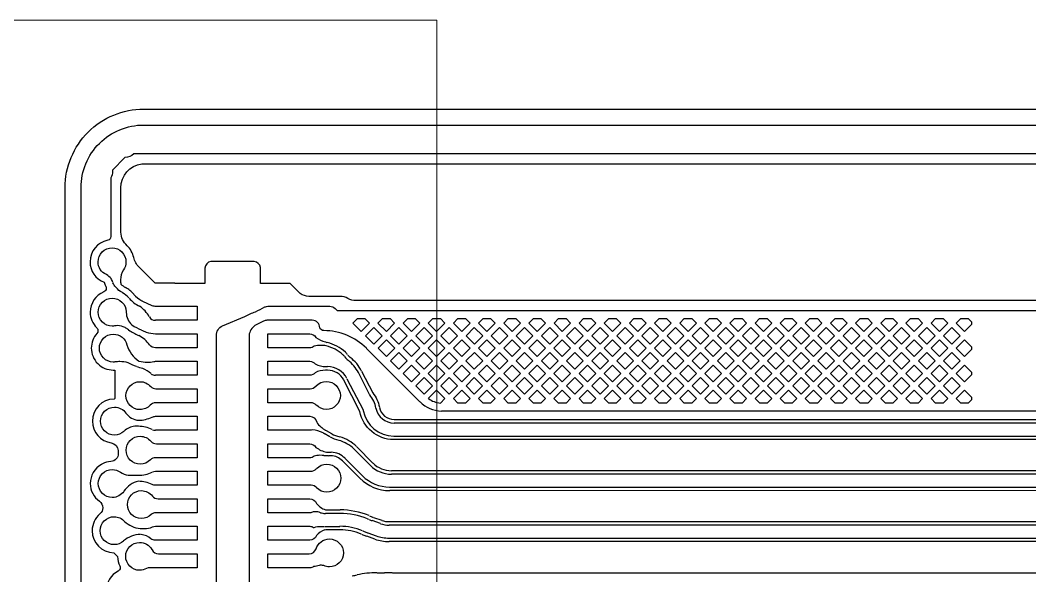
# Model space of a CAD drawing. Extents: x 3664 to 3837, y -413 to -292.
# Drawn here: x 3738.44 to 3751.28, y -326.49 to -319.41 of the extents above; entities that cross this region are included whole.
import ezdxf

# ---------------------------------------------------------------- set-up
doc = ezdxf.new("R2010")
doc.units = 0
doc.layers.add('gbr-dxf_layer0', color=7, linetype='Continuous')
doc.layers.add('gbr-outline-dxf_layer1', color=2, linetype='Continuous')
doc.layers.add('備註', color=1, linetype='Continuous', lineweight=9)

msp = doc.modelspace()

# ---------------------------------------------------------------- linework, layer by layer
at = {"layer": 'gbr-dxf_layer0'}
for p, q in [((3739.99, -322.987), (3739.993, -322.988)), ((3741.854, -323.235), (3741.679, -323.235)), ((3742.121, -323.235), (3741.854, -323.235)), ((3742.152, -323.235), (3742.121, -323.235)), ((3743.522, -324.273), (3742.842, -323.593)), ((3742.121, -324.285), (3741.588, -324.285)), ((3742.133, -324.285), (3742.121, -324.285)), ((3740.261, -324.985), (3740.159, -324.985)), ((3742.121, -325.157), (3742.131, -325.157)), ((3741.852, -325.335), (3741.588, -325.335)), ((3742.121, -326.385), (3741.588, -326.385))]:
    msp.add_line(p, q, dxfattribs=at)
at = {"layer": 'gbr-dxf_layer0', "color": 1}
for p, q in [((3742.03, -323.585), (3741.588, -323.585)), ((3742.328, -323.825), (3742.345, -323.825)), ((3742.346, -323.87), (3742.329, -323.87)), ((3742.03, -323.935), (3741.588, -323.935)), ((3770.894, -324.543), (3743.196, -324.543)), ((3743.197, -324.498), (3770.895, -324.498)), ((3770.895, -324.753), (3743.19, -324.753)), ((3743.192, -324.708), (3770.894, -324.708))]:
    msp.add_line(p, q, dxfattribs=at)
at = {"layer": 'gbr-dxf_layer0', "color": 2}
for p, q in [((3742.032, -324.635), (3741.588, -324.635)), ((3742.378, -324.718), (3742.305, -324.677)), ((3742.329, -324.639), (3742.398, -324.677)), ((3742.357, -324.914), (3742.392, -324.914)), ((3742.893, -325.082), (3742.685, -324.875)), ((3742.718, -324.844), (3742.925, -325.052)), ((3742.032, -324.985), (3741.588, -324.985)), ((3742.391, -324.959), (3742.359, -324.959)), ((3742.758, -325.244), (3742.537, -325.023)), ((3742.57, -324.992), (3742.791, -325.213)), ((3743.159, -325.148), (3770.893, -325.148)), ((3770.892, -325.193), (3743.161, -325.193)), ((3743.139, -325.358), (3743.733, -325.358)), ((3743.732, -325.403), (3743.141, -325.403)), ((3770.892, -325.405), (3743.733, -325.403)), ((3743.734, -325.358), (3770.893, -325.36))]:
    msp.add_line(p, q, dxfattribs=at)
at = {"layer": 'gbr-dxf_layer0', "color": 3}
for p, q in [((3742.121, -325.685), (3741.588, -325.685)), ((3742.505, -325.693), (3742.322, -325.693)), ((3742.879, -325.724), (3742.888, -325.727)), ((3742.873, -325.77), (3742.861, -325.765)), ((3743.02, -325.823), (3742.914, -325.785)), ((3742.93, -325.743), (3743.036, -325.781)), ((3770.892, -325.843), (3743.13, -325.843)), ((3743.131, -325.798), (3770.89, -325.798)), ((3742.261, -325.858), (3742.309, -325.858)), ((3742.316, -325.858), (3742.32, -325.858)), ((3742.506, -325.903), (3742.32, -325.903)), ((3742.321, -325.858), (3742.504, -325.858)), ((3742.949, -326.02), (3742.845, -325.983)), ((3742.858, -325.94), (3742.965, -325.978)), ((3742.029, -326.035), (3741.588, -326.035)), ((3770.891, -326.052), (3743.13, -326.052)), ((3743.131, -326.007), (3770.892, -326.007))]:
    msp.add_line(p, q, dxfattribs=at)
at = {"layer": 'gbr-dxf_layer0', "color": 4}
for p, q in [((3742.977, -326.449), (3743.071, -326.449)), ((3743.172, -326.448), (3770.89, -326.448))]:
    msp.add_line(p, q, dxfattribs=at)
at = {"layer": 'gbr-dxf_layer0', "linetype": 'Continuous'}
for points in [[(3739.213, -329.411), (3739.213, -321.546, -0.414216), (3740.01, -320.749), (3771.018, -320.749, -0.202307), (3781.688, -325.251, 0.202311), (3782.908, -325.766), (3788.408, -325.766, 0.202315), (3789.628, -325.251, -0.202307), (3800.298, -320.749), (3821.83, -320.749, -0.414217), (3822.626, -321.546), (3822.626, -324.478)], [(3789.224, -325.907, -0.11836), (3788.284, -326.133), (3782.784, -326.133, -0.202298), (3781.301, -325.507, 0.202302), (3770.894, -321.117), (3739.883, -321.117, -0.1755), (3739.771, -321.164), (3739.613, -321.322, -0.021764), (3739.613, -321.337, -0.125832), (3739.592, -321.423), (3739.592, -322.167, -0.355796), (3739.552, -322.216)], [(3739.719, -322.115), (3739.719, -321.548, -0.377394), (3739.986, -321.244), (3770.894, -321.244, -0.202308), (3781.209, -325.596, 0.202304), (3782.784, -326.261), (3788.284, -326.261, 0.118898), (3789.286, -326.019, 0.264777), (3789.524, -325.877, 0.049743), (3789.858, -325.596, -0.012228), (3790.362, -325.104, 0.308379), (3790.595, -324.892, -0.021115), (3791.536, -324.122, 0.268033), (3791.762, -323.956, -0.026221), (3793.032, -323.14, 0.214143), (3793.232, -323.028, -0.03315), (3794.961, -322.221, 0.130853), (3795.095, -322.17, -0.090345), (3800.174, -321.244), (3821.478, -321.244)], [(3740.404, -322.764), (3740.155, -322.764), (3739.951, -322.559, -0.136311), (3739.882, -322.437, 0.15916), (3739.797, -322.285, -0.197945), (3739.719, -322.115)], [(3739.551, -322.216, 0.356772), (3739.327, -322.49, 0.309707), (3739.505, -322.751, 0.019562), (3739.524, -322.797)], [(3820.193, -322.147), (3820.193, -322.744, -0.414254), (3820.143, -322.794), (3819.781, -322.794), (3819.781, -322.842), (3819.453, -322.842), (3819.453, -322.794), (3819.418, -322.794, 0.064068), (3819.205, -322.822, 0.013699), (3819.053, -322.866, 0.036904), (3819.019, -322.863, 0.080213), (3818.947, -322.875, 0.02431), (3818.686, -322.984), (3800.174, -322.984, 0.202298), (3791.105, -326.81, -0.202305), (3788.284, -328), (3782.784, -328, -0.202305), (3779.963, -326.81, 0.202298), (3770.894, -322.984), (3742.709, -322.984)], [(3739.429, -322.49, -0.414223), (3739.607, -322.313, -0.414223), (3739.784, -322.49, -0.157266), (3739.751, -322.594, 0.140909), (3739.714, -322.721)], [(3739.617, -322.754, -0.02595), (3739.597, -322.703, 0.085066), (3739.534, -322.653, -0.295725), (3739.429, -322.49)], [(3742.709, -322.984, -0.126413), (3742.607, -322.957, 0.119088), (3742.507, -322.93), (3742.111, -322.93, -0.152112), (3741.999, -322.895), (3741.87, -322.767), (3741.494, -322.767), (3741.494, -322.562, 0.311193), (3741.416, -322.487), (3740.864, -322.487, 0.33668), (3740.785, -322.57), (3740.785, -322.767), (3740.404, -322.767)], [(3739.738, -322.883, -0.093411), (3739.658, -322.817, -0.036886), (3739.654, -322.813, -0.060094), (3739.618, -322.756)], [(3739.714, -322.722, 0.053699), (3739.72, -322.773, 0.086802), (3739.776, -322.816)], [(3739.525, -322.797, 0.005103), (3739.528, -322.803, -0.114212), (3739.533, -322.826, -0.302931), (3739.501, -322.873, 0.302717), (3739.329, -323.131, 0.201282), (3739.413, -323.331, -0.201363), (3739.428, -323.367, -0.186481), (3739.415, -323.401, 0.185729), (3739.343, -323.589, 0.414221), (3739.623, -323.868, 0.016528), (3739.641, -323.868), (3739.641, -324.229), (3739.632, -324.238, 0.409706), (3739.356, -324.518, 0.373207), (3739.597, -324.795, -0.367973), (3739.684, -324.894, 0.023526), (3739.686, -324.92, -0.027584), (3739.686, -324.931, -0.395521), (3739.591, -325.032, 0.099589), (3739.485, -325.061, -0.022342), (3739.471, -325.069, 0.269012), (3739.33, -325.312, 0.241506), (3739.446, -325.539, -0.241817), (3739.489, -325.622, -0.220143), (3739.453, -325.699, 0.220548), (3739.354, -325.913, 0.407829), (3739.628, -326.193), (3739.677, -326.243, 0.109943), (3739.705, -326.361, -0.112871), (3739.71, -326.383, -0.280202), (3739.683, -326.428, 0.278821), (3739.533, -326.676, 0.321401)], [(3739.431, -323.131, -0.414223), (3739.609, -322.953, -0.405399), (3739.787, -323.126, -0.045852), (3739.787, -323.132)], [(3739.996, -322.99), (3740.112, -323.045, 0.032813), (3740.164, -323.057), (3740.247, -323.057)], [(3739.637, -323.307, -0.039378), (3739.609, -323.309, -0.414223), (3739.431, -323.131)], [(3740.753, -331.898), (3740.82, -331.832, -0.123009), (3740.881, -331.772), (3740.918, -331.736, 0.201987), (3740.933, -331.7), (3740.933, -323.429, -0.28875), (3741.012, -323.304), (3741.294, -323.185, -0.043836), (3741.432, -323.126, -0.004369), (3741.548, -323.065, -0.104015), (3741.558, -323.062, -0.085089), (3741.588, -323.057)], [(3741.588, -323.057), (3741.854, -323.057), (3742.121, -323.057), (3742.377, -323.057, -0.206185), (3742.442, -323.085), (3742.468, -323.111), (3770.891, -323.111)], [(3741.577, -323.235, 0.116366), (3741.534, -323.245), (3741.44, -323.292, 0.22571), (3741.352, -323.407), (3741.352, -331.796, 0.21739), (3741.369, -331.833), (3741.485, -331.934), (3741.494, -331.934)], [(3741.677, -323.235), (3741.588, -323.235, -0.020221), (3741.581, -323.235)], [(3742.841, -323.591, 0.198195), (3742.299, -323.366, -0.175049), (3742.266, -323.354, -0.335732), (3742.248, -323.33, 0.414236), (3742.153, -323.235)], [(3739.445, -323.589, -0.414223), (3739.623, -323.411, -0.347521), (3739.796, -323.548, 0.173376), (3739.949, -323.754)], [(3739.815, -323.355, -0.011285), (3739.773, -323.327, 0.119663), (3739.676, -323.303)], [(3739.98, -323.359, 0.015822), (3740.041, -323.385, 0.070898), (3740.158, -323.407)], [(3740.247, -323.585), (3740.158, -323.585, -0.249814), (3740.084, -323.546, 0.106422), (3739.949, -323.429)], [(3739.705, -323.761, 0.036696), (3739.649, -323.765, -0.040807), (3739.643, -323.765, -0.028847), (3739.623, -323.766, -0.414223), (3739.445, -323.589)], [(3739.918, -323.824, -0.032302), (3739.81, -323.775, 0.069218), (3739.706, -323.761)], [(3740.142, -323.758, -0.044621), (3740.158, -323.757), (3740.247, -323.757)], [(3740.101, -323.914, 0.072728), (3739.997, -323.85, -0.021588), (3739.921, -323.826)], [(3739.784, -324.194, -0.414223), (3739.962, -324.016, -0.221134), (3740.098, -324.079, 0.193738), (3740.163, -324.107), (3740.247, -324.107)], [(3741.854, -324.107), (3742.127, -324.107, 0.212144), (3742.197, -324.074, -0.059478), (3742.202, -324.07, -0.208555), (3742.332, -324.014, -0.414223), (3742.51, -324.191, -0.414223), (3742.332, -324.369, -0.202346), (3742.205, -324.315)], [(3740.249, -324.107), (3740.691, -324.107), (3740.691, -324.285), (3740.159, -324.285, 0.19836), (3740.093, -324.314, -0.21066), (3739.962, -324.372, -0.414223), (3739.784, -324.194)], [(3743.629, -324.231, 0.139306), (3743.782, -324.288), (3743.84, -324.23), (3743.734, -324.124), (3743.628, -324.23)], [(3739.459, -324.518, -0.414223), (3739.637, -324.34, -0.246805), (3739.783, -324.417, 0.211598), (3739.944, -324.508, 0.114422), (3740.118, -324.466, -0.117009), (3740.158, -324.457), (3740.247, -324.457)], [(3771.343, -324.4, 0.009922), (3770.897, -324.391, -0.036234), (3770.889, -324.39), (3743.798, -324.39)], [(3739.756, -324.649, -0.187305), (3739.637, -324.696, -0.414223), (3739.459, -324.518)], [(3739.94, -324.584), (3739.895, -324.584, 0.167805), (3739.76, -324.646)], [(3739.786, -324.889, -0.414223), (3739.964, -324.711, -0.222273), (3740.1, -324.775, 0.214443), (3740.171, -324.807)], [(3740.158, -324.985, 0.187976), (3740.094, -325.01, -0.208822), (3739.964, -325.067, -0.414223), (3739.786, -324.889)], [(3742.207, -325.122, -0.206822), (3742.337, -325.066, -0.414223), (3742.515, -325.244, -0.414223), (3742.337, -325.422, -0.205257), (3742.208, -325.367)], [(3739.432, -325.312, -0.414223), (3739.61, -325.134, -0.15806), (3739.714, -325.168, 0.089365), (3739.812, -325.208), (3739.94, -325.208, 0.114938), (3740.118, -325.166)], [(3740.12, -325.165, -0.109867), (3740.158, -325.157), (3740.247, -325.157)], [(3739.756, -325.413, -0.246825), (3739.61, -325.49, -0.414223), (3739.432, -325.312)], [(3740.158, -325.335, -0.12133), (3740.116, -325.325, 0.111147), (3739.943, -325.284, 0.195977), (3739.758, -325.41)], [(3742.206, -325.365, 0.200449), (3742.14, -325.335), (3741.854, -325.335)], [(3739.802, -325.581, -0.414223), (3739.98, -325.403, -0.232214), (3740.12, -325.472, 0.218839), (3740.192, -325.507), (3740.257, -325.507)], [(3740.259, -325.507), (3740.691, -325.507), (3740.691, -325.685), (3740.164, -325.685, 0.169426), (3740.106, -325.707, -0.199554), (3739.98, -325.759, -0.414223), (3739.802, -325.581)], [(3739.456, -325.913, -0.414223), (3739.634, -325.735, -0.215446), (3739.767, -325.795, 0.176305), (3739.966, -325.884, -0.010722), (3739.981, -325.885)], [(3739.752, -326.046, -0.183018), (3739.634, -326.09, -0.414223), (3739.456, -325.913)], [(3740.158, -326.035, -0.173302), (3740.101, -326.015, 0.132374), (3739.979, -325.961)], [(3739.983, -325.885, -0.013837), (3740.002, -325.887, 0.013245), (3740.016, -325.887)], [(3740.017, -325.887, 0.103987), (3740.121, -325.865, -0.108277), (3740.158, -325.857), (3740.247, -325.857)], [(3739.78, -326.239, -0.414223), (3739.957, -326.062, -0.27049), (3740.112, -326.152, -0.052141), (3740.115, -326.156, 0.278688), (3740.199, -326.207)], [(3742.032, -326.207), (3742.115, -326.207, 0.30695), (3742.201, -326.145, -0.330494), (3742.371, -326.018, -0.414223), (3742.549, -326.196, -0.414223), (3742.371, -326.374, -0.106603), (3742.298, -326.358, 0.07637), (3742.27, -326.353)], [(3740.247, -326.385), (3740.084, -326.385, 0.103539), (3740.046, -326.394, -0.1308), (3739.957, -326.417, -0.414223), (3739.78, -326.239)], [(3742.241, -326.357, -0.043654), (3742.17, -326.37, -0.146037), (3742.121, -326.385)]]:
    msp.add_lwpolyline(points, format="xyb", dxfattribs=at)
for points in [[(3740.249, -323.057), (3740.691, -323.057), (3740.691, -323.235), (3740.158, -323.235)], [(3740.158, -323.407), (3740.691, -323.407), (3740.691, -323.585), (3740.25, -323.585)], [(3740.249, -323.757), (3740.691, -323.757), (3740.691, -323.935), (3740.158, -323.935)], [(3741.588, -324.285), (3741.588, -324.107), (3741.851, -324.107)], [(3740.249, -324.457), (3740.691, -324.457), (3740.691, -324.635), (3740.158, -324.635)], [(3740.172, -324.807), (3740.691, -324.807), (3740.691, -324.985), (3740.265, -324.985)], [(3740.249, -325.157), (3740.691, -325.157), (3740.691, -325.335), (3740.158, -325.335)], [(3741.588, -325.335), (3741.588, -325.157), (3742.121, -325.157)], [(3740.249, -325.857), (3740.691, -325.857), (3740.691, -326.035), (3740.158, -326.035)], [(3740.2, -326.207), (3740.691, -326.207), (3740.691, -326.385), (3740.25, -326.385)], [(3741.588, -326.385), (3741.588, -326.207), (3742.03, -326.207)]]:
    msp.add_lwpolyline(points, dxfattribs=at)
for points in [[(3742.669, -323.271), (3742.727, -323.213), (3742.822, -323.213), (3742.881, -323.271), (3742.775, -323.377)], [(3742.988, -323.271), (3743.047, -323.213), (3743.142, -323.213), (3743.2, -323.271), (3743.095, -323.377)], [(3743.308, -323.271), (3743.367, -323.213), (3743.462, -323.213), (3743.52, -323.271), (3743.414, -323.377)], [(3743.628, -323.271), (3743.686, -323.213), (3743.782, -323.213), (3743.84, -323.271), (3743.734, -323.377)], [(3743.948, -323.271), (3744.006, -323.213), (3744.101, -323.213), (3744.16, -323.271), (3744.054, -323.377)], [(3744.267, -323.271), (3744.326, -323.213), (3744.421, -323.213), (3744.479, -323.271), (3744.373, -323.377)], [(3744.587, -323.271), (3744.645, -323.213), (3744.741, -323.213), (3744.799, -323.271), (3744.693, -323.377)], [(3744.907, -323.271), (3744.965, -323.213), (3745.061, -323.213), (3745.119, -323.271), (3745.013, -323.377)], [(3745.227, -323.271), (3745.285, -323.213), (3745.38, -323.213), (3745.438, -323.271), (3745.332, -323.377)], [(3745.546, -323.271), (3745.604, -323.213), (3745.7, -323.213), (3745.758, -323.271), (3745.652, -323.377)], [(3745.866, -323.271), (3745.924, -323.213), (3746.019, -323.213), (3746.078, -323.271), (3745.972, -323.377)], [(3746.186, -323.271), (3746.244, -323.213), (3746.339, -323.213), (3746.397, -323.271), (3746.291, -323.377)], [(3746.505, -323.271), (3746.563, -323.213), (3746.659, -323.213), (3746.717, -323.271), (3746.611, -323.377)], [(3746.825, -323.271), (3746.883, -323.213), (3746.979, -323.213), (3747.037, -323.271), (3746.931, -323.377)], [(3747.145, -323.271), (3747.203, -323.213), (3747.298, -323.213), (3747.356, -323.271), (3747.251, -323.377)], [(3747.464, -323.271), (3747.522, -323.213), (3747.618, -323.213), (3747.676, -323.271), (3747.57, -323.377)], [(3747.784, -323.271), (3747.842, -323.213), (3747.938, -323.213), (3747.996, -323.271), (3747.89, -323.377)], [(3748.104, -323.271), (3748.162, -323.213), (3748.257, -323.213), (3748.316, -323.271), (3748.21, -323.377)], [(3748.423, -323.271), (3748.482, -323.213), (3748.577, -323.213), (3748.635, -323.271), (3748.529, -323.377)], [(3748.743, -323.271), (3748.801, -323.213), (3748.897, -323.213), (3748.955, -323.271), (3748.849, -323.377)], [(3749.063, -323.271), (3749.121, -323.213), (3749.216, -323.213), (3749.275, -323.271), (3749.169, -323.377)], [(3749.382, -323.271), (3749.441, -323.213), (3749.536, -323.213), (3749.594, -323.271), (3749.488, -323.377)], [(3749.702, -323.271), (3749.76, -323.213), (3749.856, -323.213), (3749.914, -323.271), (3749.808, -323.377)], [(3750.022, -323.271), (3750.08, -323.213), (3750.176, -323.213), (3750.234, -323.271), (3750.128, -323.377)], [(3750.342, -323.271), (3750.4, -323.213), (3750.495, -323.213), (3750.537, -323.254), (3750.537, -323.288), (3750.448, -323.377)], [(3742.829, -323.431), (3742.935, -323.325), (3743.041, -323.431), (3742.935, -323.537)], [(3743.148, -323.431), (3743.254, -323.325), (3743.36, -323.431), (3743.254, -323.537)], [(3743.468, -323.431), (3743.574, -323.325), (3743.68, -323.431), (3743.574, -323.537)], [(3743.788, -323.431), (3743.894, -323.325), (3744, -323.431), (3743.894, -323.537)], [(3744.108, -323.431), (3744.213, -323.325), (3744.32, -323.431), (3744.214, -323.537)], [(3744.427, -323.431), (3744.533, -323.325), (3744.639, -323.431), (3744.533, -323.537)], [(3744.747, -323.431), (3744.853, -323.325), (3744.959, -323.431), (3744.853, -323.537)], [(3745.067, -323.431), (3745.173, -323.325), (3745.279, -323.431), (3745.172, -323.537)], [(3745.386, -323.431), (3745.492, -323.325), (3745.598, -323.431), (3745.492, -323.537)], [(3745.706, -323.431), (3745.812, -323.325), (3745.918, -323.431), (3745.812, -323.537)], [(3746.026, -323.431), (3746.132, -323.325), (3746.238, -323.431), (3746.132, -323.537)], [(3746.345, -323.431), (3746.451, -323.325), (3746.557, -323.431), (3746.451, -323.537)], [(3746.665, -323.431), (3746.771, -323.325), (3746.877, -323.431), (3746.771, -323.537)], [(3746.985, -323.431), (3747.091, -323.325), (3747.197, -323.431), (3747.091, -323.537)], [(3747.304, -323.431), (3747.41, -323.325), (3747.516, -323.431), (3747.41, -323.537)], [(3747.624, -323.431), (3747.73, -323.325), (3747.836, -323.431), (3747.73, -323.537)], [(3747.944, -323.431), (3748.05, -323.325), (3748.156, -323.431), (3748.05, -323.537)], [(3748.264, -323.431), (3748.369, -323.325), (3748.475, -323.431), (3748.37, -323.537)], [(3748.583, -323.431), (3748.689, -323.325), (3748.795, -323.431), (3748.689, -323.537)], [(3748.903, -323.431), (3749.009, -323.325), (3749.115, -323.431), (3749.009, -323.537)], [(3749.223, -323.431), (3749.329, -323.325), (3749.435, -323.431), (3749.329, -323.537)], [(3749.542, -323.431), (3749.648, -323.325), (3749.754, -323.431), (3749.648, -323.537)], [(3749.862, -323.431), (3749.968, -323.325), (3750.074, -323.431), (3749.968, -323.537)], [(3750.182, -323.431), (3750.288, -323.325), (3750.394, -323.431), (3750.288, -323.537)], [(3742.989, -323.591), (3743.095, -323.485), (3743.201, -323.591), (3743.095, -323.697)], [(3743.308, -323.591), (3743.414, -323.485), (3743.52, -323.591), (3743.414, -323.697)], [(3743.628, -323.591), (3743.734, -323.485), (3743.84, -323.591), (3743.734, -323.697)], [(3743.948, -323.591), (3744.054, -323.485), (3744.16, -323.591), (3744.054, -323.697)], [(3744.267, -323.591), (3744.373, -323.485), (3744.479, -323.591), (3744.373, -323.697)], [(3744.587, -323.591), (3744.693, -323.485), (3744.799, -323.591), (3744.693, -323.697)], [(3744.907, -323.591), (3745.013, -323.485), (3745.119, -323.591), (3745.013, -323.697)], [(3745.226, -323.591), (3745.332, -323.485), (3745.438, -323.591), (3745.332, -323.697)], [(3745.546, -323.591), (3745.652, -323.485), (3745.758, -323.591), (3745.652, -323.697)], [(3745.866, -323.591), (3745.972, -323.485), (3746.078, -323.591), (3745.972, -323.697)], [(3746.185, -323.591), (3746.291, -323.485), (3746.397, -323.591), (3746.291, -323.697)], [(3746.505, -323.591), (3746.611, -323.485), (3746.717, -323.591), (3746.611, -323.697)], [(3746.825, -323.591), (3746.931, -323.485), (3747.037, -323.591), (3746.931, -323.697)], [(3747.145, -323.591), (3747.251, -323.485), (3747.357, -323.591), (3747.251, -323.697)], [(3747.464, -323.591), (3747.57, -323.485), (3747.676, -323.591), (3747.57, -323.697)], [(3747.784, -323.591), (3747.89, -323.485), (3747.996, -323.591), (3747.89, -323.697)], [(3748.104, -323.591), (3748.21, -323.485), (3748.316, -323.591), (3748.21, -323.697)], [(3748.423, -323.591), (3748.529, -323.485), (3748.635, -323.591), (3748.529, -323.697)], [(3748.743, -323.591), (3748.849, -323.485), (3748.955, -323.591), (3748.849, -323.697)], [(3749.063, -323.591), (3749.169, -323.485), (3749.275, -323.591), (3749.169, -323.697)], [(3749.382, -323.591), (3749.488, -323.485), (3749.594, -323.591), (3749.488, -323.697)], [(3749.702, -323.591), (3749.808, -323.485), (3749.914, -323.591), (3749.808, -323.697)], [(3750.022, -323.591), (3750.128, -323.485), (3750.234, -323.591), (3750.128, -323.697)], [(3750.341, -323.591), (3750.448, -323.485), (3750.537, -323.574), (3750.537, -323.608), (3750.447, -323.697)], [(3743.149, -323.751), (3743.254, -323.645), (3743.36, -323.751), (3743.254, -323.856)], [(3743.468, -323.751), (3743.574, -323.645), (3743.68, -323.751), (3743.574, -323.857)], [(3743.788, -323.751), (3743.894, -323.645), (3744, -323.751), (3743.894, -323.857)], [(3744.107, -323.751), (3744.214, -323.645), (3744.32, -323.751), (3744.213, -323.857)], [(3744.427, -323.751), (3744.533, -323.645), (3744.639, -323.751), (3744.533, -323.857)], [(3744.747, -323.751), (3744.853, -323.645), (3744.959, -323.751), (3744.853, -323.856)], [(3745.066, -323.751), (3745.172, -323.645), (3745.278, -323.751), (3745.172, -323.857)], [(3745.386, -323.751), (3745.492, -323.645), (3745.598, -323.751), (3745.492, -323.857)], [(3745.706, -323.751), (3745.812, -323.645), (3745.918, -323.751), (3745.812, -323.856)], [(3746.026, -323.751), (3746.132, -323.645), (3746.238, -323.751), (3746.132, -323.857)], [(3746.345, -323.751), (3746.451, -323.645), (3746.557, -323.751), (3746.451, -323.857)], [(3746.665, -323.751), (3746.771, -323.645), (3746.877, -323.751), (3746.771, -323.856)], [(3746.985, -323.751), (3747.091, -323.645), (3747.197, -323.751), (3747.091, -323.857)], [(3747.304, -323.751), (3747.41, -323.645), (3747.516, -323.751), (3747.41, -323.857)], [(3747.624, -323.751), (3747.73, -323.645), (3747.836, -323.751), (3747.73, -323.856)], [(3747.944, -323.751), (3748.05, -323.645), (3748.156, -323.751), (3748.05, -323.857)], [(3748.264, -323.751), (3748.37, -323.645), (3748.476, -323.751), (3748.37, -323.857)], [(3748.583, -323.751), (3748.689, -323.645), (3748.795, -323.751), (3748.689, -323.856)], [(3748.903, -323.751), (3749.009, -323.645), (3749.115, -323.751), (3749.009, -323.857)], [(3749.223, -323.751), (3749.329, -323.645), (3749.435, -323.751), (3749.329, -323.857)], [(3749.542, -323.751), (3749.648, -323.645), (3749.754, -323.751), (3749.648, -323.857)], [(3749.862, -323.751), (3749.968, -323.645), (3750.074, -323.751), (3749.968, -323.857)], [(3750.182, -323.751), (3750.288, -323.645), (3750.394, -323.751), (3750.288, -323.857)], [(3743.308, -323.91), (3743.414, -323.804), (3743.52, -323.91), (3743.414, -324.016)], [(3743.628, -323.91), (3743.734, -323.804), (3743.84, -323.91), (3743.734, -324.016)], [(3743.948, -323.91), (3744.054, -323.805), (3744.16, -323.911), (3744.054, -324.016)], [(3744.267, -323.911), (3744.373, -323.805), (3744.479, -323.91), (3744.373, -324.017)], [(3744.587, -323.91), (3744.693, -323.804), (3744.799, -323.91), (3744.693, -324.016)], [(3744.907, -323.91), (3745.013, -323.804), (3745.119, -323.91), (3745.013, -324.016)], [(3745.226, -323.91), (3745.332, -323.804), (3745.438, -323.91), (3745.332, -324.016)], [(3745.546, -323.91), (3745.652, -323.804), (3745.758, -323.91), (3745.652, -324.016)], [(3745.866, -323.91), (3745.972, -323.804), (3746.078, -323.91), (3745.972, -324.016)], [(3746.185, -323.91), (3746.291, -323.804), (3746.397, -323.91), (3746.291, -324.016)], [(3746.505, -323.91), (3746.611, -323.804), (3746.717, -323.91), (3746.611, -324.016)], [(3746.825, -323.91), (3746.931, -323.804), (3747.037, -323.91), (3746.931, -324.016)], [(3747.145, -323.91), (3747.251, -323.804), (3747.357, -323.91), (3747.251, -324.016)], [(3747.464, -323.91), (3747.57, -323.804), (3747.676, -323.91), (3747.57, -324.016)], [(3747.784, -323.91), (3747.89, -323.804), (3747.996, -323.91), (3747.89, -324.016)], [(3748.104, -323.91), (3748.21, -323.804), (3748.316, -323.91), (3748.21, -324.017)], [(3748.423, -323.91), (3748.529, -323.804), (3748.635, -323.91), (3748.529, -324.016)], [(3748.743, -323.91), (3748.849, -323.804), (3748.955, -323.91), (3748.849, -324.016)], [(3749.063, -323.91), (3749.169, -323.804), (3749.275, -323.91), (3749.169, -324.016)], [(3749.383, -323.91), (3749.488, -323.805), (3749.594, -323.91), (3749.488, -324.016)], [(3749.702, -323.91), (3749.808, -323.804), (3749.914, -323.91), (3749.808, -324.016)], [(3750.022, -323.91), (3750.128, -323.804), (3750.234, -323.91), (3750.128, -324.016)], [(3750.342, -323.91), (3750.447, -323.805), (3750.537, -323.894), (3750.537, -323.927), (3750.448, -324.016)], [(3743.468, -324.07), (3743.574, -323.964), (3743.68, -324.07), (3743.574, -324.176)], [(3743.788, -324.07), (3743.894, -323.964), (3744, -324.07), (3743.894, -324.176)], [(3744.108, -324.07), (3744.213, -323.964), (3744.319, -324.07), (3744.213, -324.176)], [(3744.427, -324.07), (3744.533, -323.964), (3744.639, -324.07), (3744.533, -324.176)], [(3744.747, -324.07), (3744.853, -323.964), (3744.959, -324.07), (3744.853, -324.176)], [(3745.067, -324.07), (3745.172, -323.964), (3745.278, -324.07), (3745.173, -324.176)], [(3745.386, -324.07), (3745.492, -323.964), (3745.598, -324.07), (3745.492, -324.176)], [(3745.706, -324.07), (3745.812, -323.964), (3745.918, -324.07), (3745.812, -324.176)], [(3746.026, -324.07), (3746.132, -323.964), (3746.238, -324.07), (3746.132, -324.176)], [(3746.345, -324.07), (3746.451, -323.964), (3746.557, -324.07), (3746.451, -324.176)], [(3746.665, -324.07), (3746.771, -323.964), (3746.877, -324.07), (3746.771, -324.176)], [(3746.985, -324.07), (3747.091, -323.964), (3747.197, -324.07), (3747.091, -324.176)], [(3747.304, -324.07), (3747.41, -323.964), (3747.516, -324.07), (3747.41, -324.176)], [(3747.624, -324.07), (3747.73, -323.964), (3747.836, -324.07), (3747.73, -324.176)], [(3747.944, -324.07), (3748.05, -323.964), (3748.156, -324.07), (3748.05, -324.176)], [(3748.264, -324.07), (3748.37, -323.964), (3748.475, -324.07), (3748.369, -324.176)], [(3748.583, -324.07), (3748.689, -323.964), (3748.795, -324.07), (3748.689, -324.176)], [(3748.903, -324.07), (3749.009, -323.964), (3749.115, -324.07), (3749.009, -324.176)], [(3749.223, -324.07), (3749.329, -323.964), (3749.435, -324.07), (3749.329, -324.176)], [(3749.542, -324.07), (3749.648, -323.964), (3749.754, -324.07), (3749.648, -324.176)], [(3749.862, -324.07), (3749.968, -323.964), (3750.074, -324.07), (3749.968, -324.176)], [(3750.182, -324.07), (3750.288, -323.964), (3750.394, -324.07), (3750.288, -324.176)], [(3743.948, -324.23), (3744.054, -324.124), (3744.16, -324.23), (3744.101, -324.289), (3744.006, -324.289)], [(3744.267, -324.23), (3744.373, -324.124), (3744.479, -324.23), (3744.421, -324.289), (3744.326, -324.289)], [(3744.587, -324.23), (3744.693, -324.124), (3744.799, -324.23), (3744.74, -324.289), (3744.645, -324.289)], [(3744.907, -324.23), (3745.013, -324.124), (3745.119, -324.23), (3745.06, -324.289), (3744.965, -324.289)], [(3745.226, -324.23), (3745.332, -324.124), (3745.438, -324.23), (3745.38, -324.289), (3745.285, -324.289)], [(3745.546, -324.23), (3745.652, -324.124), (3745.758, -324.23), (3745.7, -324.289), (3745.604, -324.289)], [(3745.866, -324.23), (3745.972, -324.124), (3746.078, -324.23), (3746.019, -324.289), (3745.924, -324.289)], [(3746.186, -324.23), (3746.291, -324.124), (3746.397, -324.23), (3746.339, -324.289), (3746.244, -324.289)], [(3746.505, -324.23), (3746.611, -324.124), (3746.717, -324.23), (3746.659, -324.289), (3746.564, -324.289)], [(3746.825, -324.23), (3746.931, -324.124), (3747.037, -324.23), (3746.978, -324.289), (3746.883, -324.289)], [(3747.145, -324.23), (3747.251, -324.124), (3747.356, -324.23), (3747.298, -324.289), (3747.203, -324.289)], [(3747.464, -324.23), (3747.57, -324.124), (3747.676, -324.23), (3747.618, -324.289), (3747.523, -324.289)], [(3747.784, -324.23), (3747.89, -324.124), (3747.996, -324.23), (3747.938, -324.289), (3747.843, -324.289)], [(3748.104, -324.23), (3748.21, -324.124), (3748.316, -324.23), (3748.257, -324.289), (3748.162, -324.289)], [(3748.423, -324.23), (3748.529, -324.124), (3748.635, -324.23), (3748.577, -324.289), (3748.482, -324.289)], [(3748.743, -324.23), (3748.849, -324.124), (3748.955, -324.23), (3748.897, -324.289), (3748.802, -324.289)], [(3749.063, -324.23), (3749.169, -324.124), (3749.275, -324.23), (3749.216, -324.289), (3749.121, -324.289)], [(3749.382, -324.23), (3749.488, -324.124), (3749.594, -324.23), (3749.536, -324.289), (3749.441, -324.289)], [(3749.702, -324.23), (3749.808, -324.124), (3749.914, -324.23), (3749.856, -324.289), (3749.761, -324.289)], [(3750.022, -324.23), (3750.128, -324.124), (3750.234, -324.23), (3750.175, -324.289), (3750.08, -324.289)], [(3750.342, -324.23), (3750.448, -324.124), (3750.537, -324.213), (3750.537, -324.247), (3750.495, -324.289), (3750.4, -324.289)]]:
    msp.add_lwpolyline(points, close=True, dxfattribs=at)
at = {"layer": 'gbr-dxf_layer0', "color": 1, "linetype": 'Continuous'}
for points in [[(3741.588, -323.585), (3741.588, -323.407), (3742.121, -323.407)], [(3741.588, -323.935), (3741.588, -323.757), (3742.121, -323.757)]]:
    msp.add_lwpolyline(points, dxfattribs=at)
for points in [[(3742.121, -323.407, -0.271672), (3742.199, -323.453, 0.098911), (3742.319, -323.511, -0.009712), (3742.34, -323.516)], [(3742.264, -323.554, 0.064747), (3742.177, -323.566, -0.170215), (3742.121, -323.585), (3742.032, -323.585)], [(3742.121, -323.757, -0.228458), (3742.191, -323.791, 0.115999), (3742.324, -323.825)], [(3742.328, -323.87), (3742.321, -323.87, 0.11307), (3742.19, -323.902, -0.22533), (3742.121, -323.935), (3742.032, -323.935)], [(3742.963, -324.352, 0.120837), (3742.885, -324.184, -0.064463), (3742.882, -324.179), (3742.74, -323.901)], [(3742.78, -323.881), (3742.922, -324.157, -0.118167), (3743.006, -324.341)], [(3743.188, -324.753, -0.358225), (3742.758, -324.396), (3742.553, -323.996)], [(3742.594, -323.978), (3742.798, -324.376, -0.103834), (3742.801, -324.384, 0.361046), (3743.189, -324.708)]]:
    msp.add_lwpolyline(points, format="xyb", dxfattribs=at)
at = {"layer": 'gbr-dxf_layer0', "color": 2, "linetype": 'Continuous'}
for points in [[(3741.588, -324.635), (3741.588, -324.457), (3742.032, -324.457), (3742.121, -324.457, -0.367465), (3742.209, -324.532, 0.067391), (3742.263, -324.593, -0.015641), (3742.283, -324.608)], [(3742.291, -324.669, 0.118816), (3742.153, -324.629, -0.092632), (3742.121, -324.635), (3742.032, -324.635)], [(3741.588, -324.985), (3741.588, -324.807), (3742.032, -324.807), (3742.121, -324.807, -0.271102), (3742.199, -324.852, 0.112912), (3742.335, -324.913)], [(3742.299, -324.957, -0.023225), (3742.278, -324.954), (3742.249, -324.953, 0.054704), (3742.177, -324.965, -0.173014), (3742.121, -324.985), (3742.032, -324.985)]]:
    msp.add_lwpolyline(points, format="xyb", dxfattribs=at)
at = {"layer": 'gbr-dxf_layer0', "color": 3, "linetype": 'Continuous'}
for points in [[(3741.588, -325.685), (3741.588, -325.507), (3742.03, -325.507)], [(3741.588, -326.035), (3741.588, -325.857), (3742.121, -325.857)]]:
    msp.add_lwpolyline(points, dxfattribs=at)
for points in [[(3742.032, -325.507), (3742.121, -325.507, -0.324488), (3742.206, -325.568, 0.114945), (3742.32, -325.648), (3742.506, -325.648)], [(3742.197, -325.671, 0.02537), (3742.166, -325.673, -0.131445), (3742.121, -325.685)], [(3742.257, -325.684, -0.032185), (3742.223, -325.672, 0.020605), (3742.198, -325.671)], [(3742.313, -325.903, 0.119042), (3742.205, -325.974, -0.321742), (3742.121, -326.035), (3742.032, -326.035)], [(3742.121, -325.857, -0.143945), (3742.169, -325.871, 0.008153), (3742.178, -325.872, -0.085592), (3742.259, -325.858)]]:
    msp.add_lwpolyline(points, format="xyb", dxfattribs=at)
at = {"layer": 'gbr-dxf_layer0'}
for centre, radius, start, end in [((3739.608, -323.13), 0.279, 39.9917, 61.9339), ((3739.608, -323.13), 0.356, 39.6716, 61.6578), ((3740.129, -322.697), 0.398, 219.8581, 244.3422), ((3740.129, -322.697), 0.322, 220.1282, 243.8812), ((3739.999, -323.133), 0.212, 180.3425, 228.6085), ((3739.724, -323.393), 0.41, 29.6245, 55.3041), ((3740.158, -323.146), 0.0889, 211.5944, 269.9836), ((3739.676, -323.515), 0.212, 90.3528, 99.8423), ((3740.424, -322.41), 1.125, 237.4069, 244.6476), ((3740.424, -322.41), 1.049, 237.4723, 244.6637), ((3740.055, -323.345), 0.423, 256.1126, 269.8205), ((3740.055, -323.345), 0.423, 270.0058, 281.5915), ((3740.158, -323.846), 0.0889, 231.4003, 269.9839), ((3742.135, -324.38), 0.095, 43.8057, 89.9985), ((3743.806, -323.989), 0.401, 225.3215, 268.4673), ((3739.942, -324.98), 0.396, 63.5279, 89.9969), ((3740.158, -324.546), 0.0889, 245.7961, 269.9838), ((3742.133, -325.062), 0.095, 269.9936, 318.1775), ((3739.969, -326.279), 0.319, 90.0006, 132.4697), ((3739.968, -326.279), 0.319, 88.8979, 89.5142), ((3742.268, -326.448), 0.095, 90.0024, 105.5945)]:
    msp.add_arc(centre, radius, start, end, dxfattribs=at)
at = {"layer": 'gbr-dxf_layer0', "color": 1}
for centre, radius, start, end in [((3742.204, -324.059), 0.559, 48.6344, 75.676), ((3742.265, -323.895), 0.341, 78.8322, 89.9925), ((3742.204, -324.059), 0.514, 48.7689, 75.7062), ((3742.457, -323.771), 0.13, 33.0061, 48.5039), ((3742.457, -323.771), 0.175, 33.7689, 48.0506), ((3742.714, -323.604), 0.175, 213.6354, 232.4252), ((3742.714, -323.604), 0.13, 212.8763, 232.853), ((3742.333, -324.109), 0.457, 27.2584, 53.0079), ((3742.333, -324.109), 0.502, 27.1072, 52.8564), ((3742.347, -324.102), 0.277, 27.1088, 89.9994), ((3742.347, -324.102), 0.232, 27.6066, 89.6645), ((3743.195, -324.306), 0.237, 191.5662, 269.6617), ((3743.195, -324.306), 0.192, 191.0432, 270.0025)]:
    msp.add_arc(centre, radius, start, end, dxfattribs=at)
at = {"layer": 'gbr-dxf_layer0', "color": 2}
for centre, radius, start, end in [((3742.505, -324.325), 0.36, 232.1358, 237.7728), ((3742.504, -324.325), 0.405, 238.2004, 240.3741), ((3742.505, -324.325), 0.36, 238.2756, 240.5447), ((3742.61, -324.304), 0.429, 240.7127, 255.4035), ((3742.61, -324.304), 0.474, 240.9729, 255.2615), ((3742.381, -325.179), 0.43, 45.1386, 75.3517), ((3742.381, -325.179), 0.475, 44.9751, 75.1999), ((3742.357, -324.179), 0.779, 265.8304, 268.1747), ((3742.358, -324.179), 0.734, 268.3717, 269.8098), ((3742.382, -325.179), 0.265, 44.9832, 87.3296), ((3742.358, -324.179), 0.779, 268.1803, 269.9322), ((3742.382, -325.179), 0.22, 45.296, 87.5794), ((3743.159, -324.818), 0.376, 225.0222, 269.9941), ((3743.159, -324.818), 0.331, 225.2395, 269.6996), ((3743.139, -324.866), 0.492, 225.1089, 269.7757), ((3743.139, -324.866), 0.537, 224.9656, 269.9767)]:
    msp.add_arc(centre, radius, start, end, dxfattribs=at)
at = {"layer": 'gbr-dxf_layer0', "color": 3}
for centre, radius, start, end in [((3742.321, -325.462), 0.231, 254.1891, 268.4423), ((3742.319, -325.462), 0.231, 269.0883, 270.2248), ((3742.506, -326.613), 0.92, 67.5932, 89.9881), ((3742.506, -326.613), 0.965, 67.5164, 89.9229), ((3743.377, -324.5), 1.321, 248.3762, 250.1833), ((3743.377, -324.5), 1.366, 248.4618, 250.1322), ((3743.131, -325.52), 0.323, 250.0499, 269.6691), ((3743.131, -325.52), 0.278, 250.2848, 269.8683), ((3742.505, -326.613), 0.756, 67.6506, 89.965), ((3742.505, -326.613), 0.711, 67.6318, 89.8248), ((3743.378, -324.501), 1.575, 247.6148, 248.2631), ((3743.378, -324.501), 1.53, 247.5993, 248.3017), ((3743.383, -324.503), 1.575, 248.1231, 249.9299), ((3743.383, -324.503), 1.53, 248.1697, 249.8562), ((3743.131, -325.52), 0.487, 250.2272, 269.897), ((3743.131, -325.52), 0.532, 250.0868, 269.7774)]:
    msp.add_arc(centre, radius, start, end, dxfattribs=at)
at = {"layer": 'gbr-dxf_layer0', "color": 4}
for centre, radius, start, end in [((3742.484, -325.353), 1.148, 278.9239, 282.0767), ((3742.974, -327.643), 1.194, 90.0499, 102.0737), ((3743.172, -329.739), 3.291, 90.0182, 91.75)]:
    msp.add_arc(centre, radius, start, end, dxfattribs=at)
at = {"layer": 'gbr-outline-dxf_layer1', "linetype": 'Continuous'}
msp.add_lwpolyline([(3739.01, -333.146), (3739.01, -321.546, -0.414215), (3740.01, -320.546), (3771.018, -320.546, -0.202312), (3781.834, -325.109, 0.202309), (3782.908, -325.562), (3788.408, -325.562, 0.202214), (3789.482, -325.109, -0.202322), (3800.299, -320.546), (3821.83, -320.546, -0.414215), (3822.83, -321.546), (3822.83, -333.146, -0.414215), (3821.83, -334.146), (3800.713, -334.146, 0.196009), (3798.965, -334.859, -0.196007), (3788.408, -339.162), (3782.908, -339.162, -0.196007), (3772.351, -334.859, 0.196013), (3770.603, -334.146), (3740.01, -334.146, -0.414215)], format="xyb", close=True, dxfattribs=at)
at = {"layer": '備註', "color": 1, "linetype": 'Continuous'}
msp.add_lwpolyline([(3737.867, -319.414), (3743.736, -319.414), (3743.736, -334.525), (3737.867, -334.525)], close=True, dxfattribs=at)

doc.saveas('drawing.dxf')
